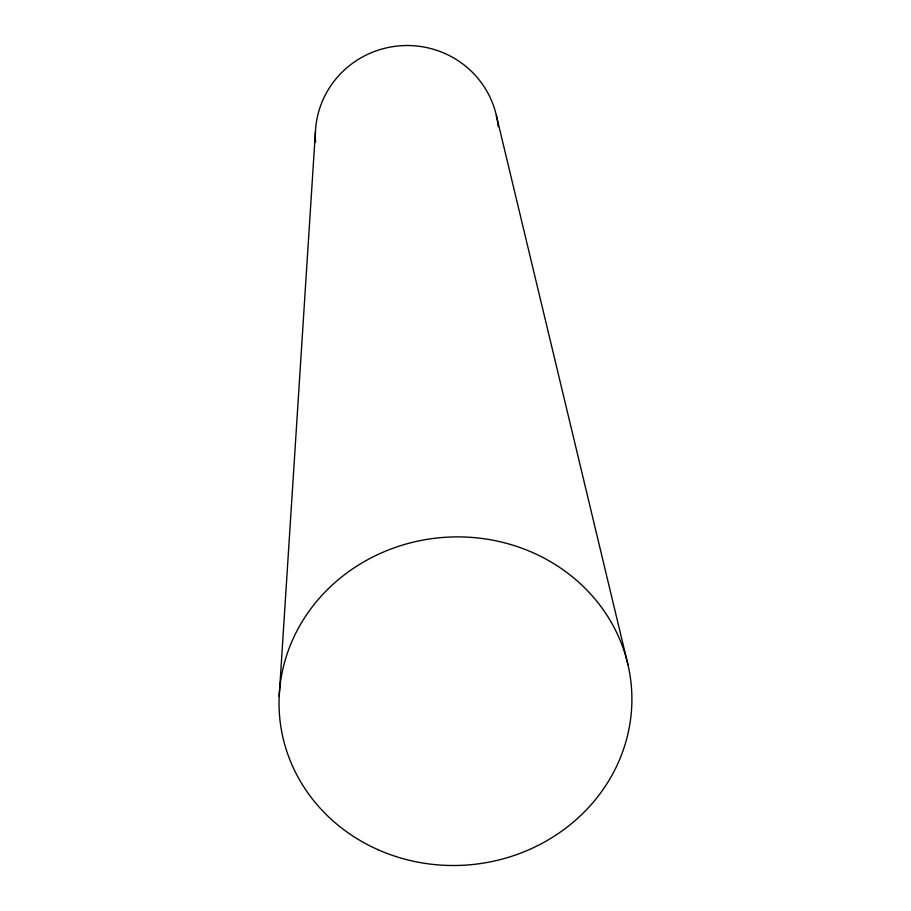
<?xml version="1.0" encoding="UTF-8"?>
<svg xmlns="http://www.w3.org/2000/svg" width="911" height="911" viewBox="0 0 911 911"><rect width="100%" height="100%" fill="white"/><g stroke="black" fill="none" stroke-linecap="round" stroke-linejoin="round"><path stroke-width="1.37" d="M279.187 696.346L315.422 131.742M496.301 115.242L627.93 664.62M315.559 142.014A91.647 89.973 -4.9 0 1 399.428 45.857A91.647 89.973 -4.9 0 1 498.18 126.652M378.019 849.712A176.518 164.219 -4.9 0 0 631.471 687.816A176.518 164.219 -4.9 0 0 356.896 566.061A176.518 164.219 -4.9 0 0 378.019 849.712"/></g></svg>
